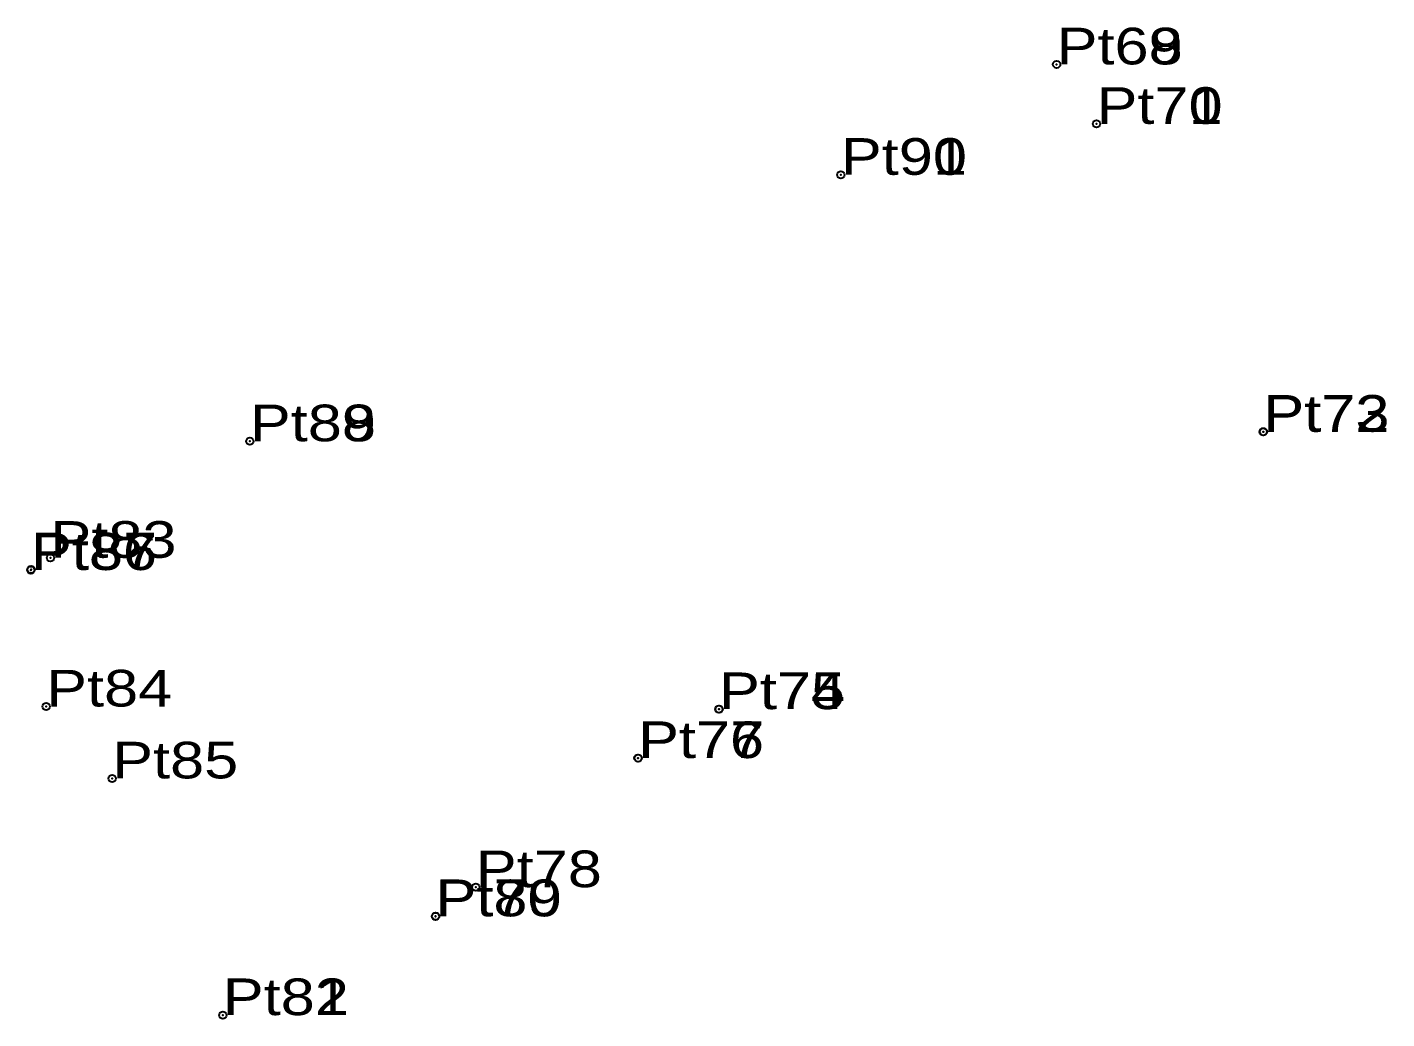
# Model space of a CAD drawing. Header units: metres. Extents: x 549210 to 552394, y 1837833 to 1841725.
# Drawn here: x 551067 to 551133.8, y 1838528.2 to 1838576.9 of the extents above; entities that cross this region are included whole.
import ezdxf

# ---------------------------------------------------------------- set-up
doc = ezdxf.new("R2010")
doc.units = ezdxf.units.M
doc.header["$LTSCALE"] = 0.72
doc.header["$PDMODE"] = 32
doc.header["$PDSIZE"] = 0.36
doc.layers.add('12', color=7, linetype='Continuous')
doc.layers.add('7', color=7, linetype='Continuous')

msp = doc.modelspace()

# ---------------------------------------------------------------- linework, layer by layer
at = {"layer": '7'}
for p in [(551117.57, 1838575.1), (551119.53, 1838572.18), (551106.98, 1838569.68), (551077.97, 1838556.6), (551127.71, 1838557.06), (551127.72, 1838557.07), (551068.18, 1838550.88), (551067.22, 1838550.28), (551067.23, 1838550.31), (551067.97, 1838543.58), (551100.99, 1838543.45), (551101, 1838543.45), (551097.02, 1838541.05), (551097.03, 1838541.05), (551071.21, 1838540.05), (551089.06, 1838534.71), (551087.08, 1838533.28), (551087.09, 1838533.29), (551076.64, 1838528.43)]:
    msp.add_point(p, dxfattribs=at)

# ---------------------------------------------------------------- texts
at = {"layer": '12', "width": 1.25}
for s, p in [('Pt68', (551117.57, 1838575.1)), ('Pt69', (551117.57, 1838575.1)), ('Pt70', (551119.53, 1838572.18)), ('Pt71', (551119.53, 1838572.18)), ('Pt90', (551106.98, 1838569.68)), ('Pt91', (551106.98, 1838569.68)), ('Pt72', (551127.71, 1838557.06)), ('Pt73', (551127.72, 1838557.07)), ('Pt88', (551077.97, 1838556.6)), ('Pt89', (551077.97, 1838556.6)), ('Pt86', (551067.22, 1838550.28)), ('Pt87', (551067.23, 1838550.31)), ('Pt83', (551068.18, 1838550.88)), ('Pt84', (551067.97, 1838543.58)), ('Pt75', (551100.99, 1838543.45)), ('Pt74', (551101, 1838543.45)), ('Pt76', (551097.02, 1838541.05)), ('Pt77', (551097.03, 1838541.05)), ('Pt85', (551071.21, 1838540.05)), ('Pt78', (551089.06, 1838534.71)), ('Pt80', (551087.08, 1838533.28)), ('Pt79', (551087.09, 1838533.29)), ('Pt81', (551076.64, 1838528.43)), ('Pt82', (551076.64, 1838528.43))]:
    msp.add_text(s, height=1.8, dxfattribs=at).set_placement(p)

doc.saveas('drawing.dxf')
